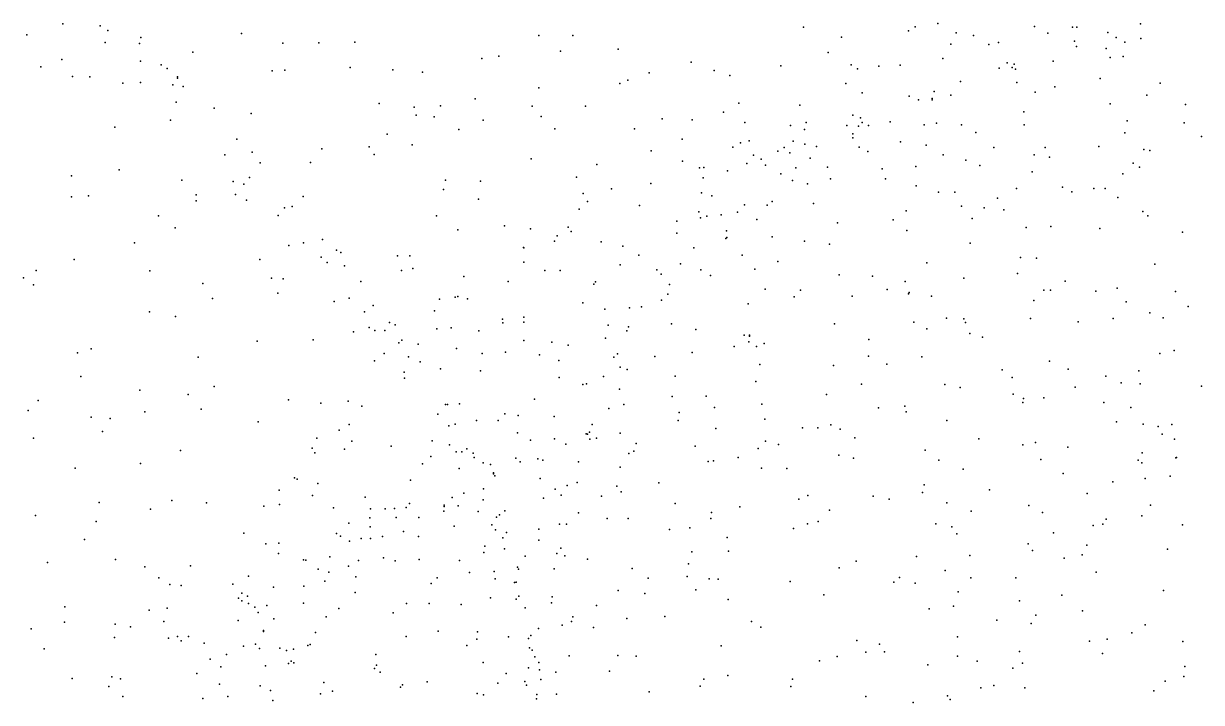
# Model space of a CAD drawing. Header units: metres. Extents: x -25 to 25, y -27.8 to 27.8.
# Drawn here: x -4.089 to -2.71, y -2.376 to -1.581 of the extents above; entities that cross this region are included whole.
import ezdxf

# ---------------------------------------------------------------- set-up
doc = ezdxf.new("R2010")
doc.units = ezdxf.units.M

msp = doc.modelspace()

# ---------------------------------------------------------------- linework, layer by layer
for p in [(-4.0433, -1.5811, -4.4807), (-3.9996, -1.5835, -26.7263), (-3.1761, -1.5852, 24.3632), (-3.0452, -1.5846, 28.3163), (-3.0189, -1.5809, -3.8772), (-2.9054, -1.5844, -4.2732), (-2.861, -1.5853, 24.0881), (-2.856, -1.5851, -3.428), (-2.7814, -1.5813, -3.1541), (-4.0856, -1.5943, 23.9674), (-3.9905, -1.589, -5.0493), (-3.952, -1.5971, -4.7793), (-3.8341, -1.5925, 28.0468), (-3.4861, -1.5949, 24.2146), (-3.446, -1.5948, -5.5785), (-3.1314, -1.5969, -9.5461), (-3.0531, -1.5894, -4.0621), (-2.9972, -1.5917, -4.1736), (-2.977, -1.595, 28.1544), (-2.8898, -1.5923, -3.4941), (-2.8197, -1.5915, -4.343), (-2.8099, -1.5973, -3.0329), (-2.7812, -1.5986, 24.0184), (-3.9936, -1.6032, -4.5489), (-3.9536, -1.6043, -4.9358), (-3.7858, -1.6037, 28.1162), (-3.7437, -1.6036, 28.2565), (-3.7016, -1.6026, -5.4906), (-3.4607, -1.6131, -26.9187), (-3.3929, -1.6108, -9.4698), (-3.0036, -1.6051, -9.5524), (-2.9592, -1.6056, -5.4842), (-2.9479, -1.6031, -3.6289), (-2.8586, -1.6014, -3.2045), (-2.8564, -1.6079, -3.1155), (-2.8217, -1.6101, 27.9718), (-2.7999, -1.6027, -9.5331), (-4.0443, -1.6231, 27.6985), (-3.9525, -1.6248, -9.0893), (-3.8912, -1.6144, -9.1438), (-3.5526, -1.622, 24.1606), (-3.5326, -1.6192, 28.5143), (-3.3077, -1.6262, 28.5102), (-3.1472, -1.6148, 28.4147), (-3.0129, -1.6218, -4.2633), (-2.9376, -1.6269, -3.3226), (-2.8838, -1.6248, -9.5361), (-2.817, -1.6208, -27.1191), (-2.8018, -1.6196, -2.889), (-4.0692, -1.6315, -4.3845), (-3.928, -1.6293, -5.2582), (-3.9212, -1.6334, 27.7972), (-3.7982, -1.6362, -5.4471), (-3.7832, -1.6354, 27.9174), (-3.707, -1.6326, 28.1598), (-3.657, -1.6352, -21.9866), (-3.6221, -1.6378, -5.5289), (-3.3567, -1.6385, -21.4001), (-3.2805, -1.6361, -5.5939), (-3.2025, -1.6306, -5.5809), (-3.1201, -1.6292, 28.2751), (-3.1129, -1.6339, -4.0784), (-3.0877, -1.6307, -3.8503), (-3.063, -1.6295, -3.7834), (-2.9471, -1.633, -4.3344), (-2.9316, -1.6326, -3.2186), (-2.9295, -1.6284, -3.4186), (-2.9278, -1.6342, -2.996), (-4.032, -1.643, -9.0378), (-4.0116, -1.6435, 23.977), (-3.9731, -1.6509, -4.4886), (-3.9522, -1.6499, -5.1509), (-3.9147, -1.6528, -4.6563), (-3.909, -1.645, -5.326), (-3.9089, -1.6435, -4.8664), (-3.9024, -1.6545, -4.9422), (-3.3913, -1.6511, 28.4656), (-3.3818, -1.6474, -5.6003), (-3.2624, -1.6417, 28.4227), (-3.1263, -1.6512, -3.9668), (-2.9924, -1.6489, 28.0392), (-2.9264, -1.6498, -2.9068), (-2.8816, -1.655, -2.7922), (-2.8287, -1.6452, -4.4188), (-2.7583, -1.6509, -2.7183), (-3.486, -1.6564, 28.404), (-3.1073, -1.6619, 28.105), (-3.0523, -1.6661, -3.6121), (-3.0255, -1.6687, -3.1114), (-3.0231, -1.6606, -5.531), (-3.0036, -1.6647, -3.2985), (-2.9047, -1.6612, -4.4), (-2.774, -1.6647, -23.4714), (-3.9108, -1.6732, -5.0559), (-3.8661, -1.68, -4.7512), (-3.6729, -1.6747, 27.9221), (-3.632, -1.6787, 28.0286), (-3.6012, -1.6773, 28.122), (-3.5605, -1.6692, 28.265), (-3.4937, -1.6778, 24.2026), (-3.4315, -1.6778, 28.3409), (-3.2518, -1.6743, 28.2286), (-3.1804, -1.6767, 28.145), (-3.0414, -1.6702, -2.9711), (-3.0253, -1.6703, -3.5066), (-2.8168, -1.6748, -9.5205), (-2.7287, -1.6757, 23.9735), (-3.9172, -1.694, -9.1417), (-3.8226, -1.6865, -9.2118), (-3.6294, -1.6884, -9.3527), (-3.6087, -1.6903, -22.2286), (-3.5513, -1.6941, -9.392), (-3.4833, -1.69, 28.1219), (-3.3416, -1.6926, -23.1562), (-3.3064, -1.6937, 28.1038), (-3.2697, -1.6848, -9.5122), (-3.1181, -1.6884, -3.7233), (-3.1095, -1.6914, -2.9833), (-3.0746, -1.6962, -2.8386), (-2.918, -1.6843, -2.7235), (-2.7972, -1.695, -2.5902), (-3.9826, -1.7023, -4.4138), (-3.5798, -1.7049, -5.5873), (-3.4674, -1.7042, 28.0096), (-3.3741, -1.7041, 24.2881), (-3.2448, -1.6967, -5.6089), (-3.1911, -1.7003, -3.9882), (-3.1749, -1.7049, 28.0069), (-3.1729, -1.6969, -4.1388), (-3.1252, -1.7002, -2.9077), (-3.1184, -1.71, -2.755), (-3.1116, -1.7011, -4.3031), (-3.1075, -1.6969, -3.1189), (-3.0998, -1.7005, -3.2002), (-3.0349, -1.6995, 27.9488), (-3.0205, -1.6975, -4.3883), (-2.9911, -1.6997, -2.7064), (-2.9742, -1.7086, -2.6313), (-2.9176, -1.6997, -9.5247), (-2.7998, -1.7088, -2.4985), (-2.7305, -1.6974, -2.5302), (-3.8395, -1.7165, 24.0206), (-3.6637, -1.7105, 27.8391), (-3.6343, -1.7232, -5.5454), (-3.3182, -1.7165, -5.616), (-3.2498, -1.7207, -3.0468), (-3.2398, -1.7184, -2.8959), (-3.1883, -1.7189, -2.7653), (-3.1743, -1.7223, -4.2093), (-3.1182, -1.7149, -5.585), (-3.0623, -1.7197, 24.2409), (-3.0323, -1.7235, -23.4302), (-2.7101, -1.7133, 27.826), (-3.8537, -1.7348, -4.5966), (-3.8215, -1.7315, -5.3966), (-3.7399, -1.7278, 27.7617), (-3.6848, -1.7254, -9.314), (-3.6788, -1.7344, 24.082), (-3.3546, -1.7301, 27.9577), (-3.2587, -1.7259, -2.8176), (-3.2346, -1.7352, 27.9389), (-3.2063, -1.7305, -3.215), (-3.1986, -1.7263, -3.8361), (-3.192, -1.7322, -2.6936), (-3.1608, -1.725, -9.5126), (-3.1107, -1.7258, -3.5533), (-3.1009, -1.7309, -2.6077), (-3.0126, -1.7346, -9.5166), (-2.953, -1.726, -2.5022), (-2.9061, -1.7347, -4.5011), (-2.8929, -1.7261, -2.4583), (-2.8881, -1.7373, 27.8542), (-2.8301, -1.7248, -2.4207), (-2.7775, -1.7284, -2.3615), (-2.7705, -1.7296, -4.558), (-3.8122, -1.7441, -4.7068), (-3.7533, -1.7436, -9.2526), (-3.4949, -1.7396, -22.8832), (-3.4181, -1.746, 27.8981), (-3.3176, -1.742, -2.919), (-3.2979, -1.75, -2.751), (-3.2929, -1.7495, -3.1127), (-3.2425, -1.7447, -4.0869), (-3.2258, -1.7397, -3.9069), (-3.2205, -1.747, -4.1555), (-3.1849, -1.7499, -3.7093), (-3.1683, -1.7386, -3.3555), (-3.1479, -1.7493, -3.4307), (-3.084, -1.751, -9.507), (-3.0447, -1.7484, -2.4844), (-2.9861, -1.7411, -5.5336), (-2.9696, -1.7473, -2.4266), (-2.79, -1.7445, 24.0099), (-2.7828, -1.7491, -9.4701), (-4.0333, -1.7595, 27.6355), (-3.9773, -1.7525, -9.1334), (-3.9041, -1.7645, -9.1625), (-3.8246, -1.7614, -5.0193), (-3.5952, -1.7645, 24.1085), (-3.4419, -1.761, 24.2221), (-3.2936, -1.7615, -3.2037), (-3.2649, -1.7533, 24.3115), (-3.2026, -1.757, -2.5884), (-3.189, -1.7649, -4.2931), (-3.1444, -1.7627, -2.5135), (-3.08, -1.7629, -4.4159), (-2.9085, -1.7548, -2.3471), (-2.8021, -1.7569, -2.2587), (-3.8437, -1.7659, -9.2042), (-3.8313, -1.7691, -5.1258), (-3.5977, -1.7753, -21.8268), (-3.5544, -1.7655, 27.8072), (-3.4007, -1.7746, -2.871), (-3.355, -1.7683, -3.0667), (-3.1715, -1.7687, -3.5839), (-3.0442, -1.7712, -2.3932), (-3.0179, -1.7785, 24.1937), (-2.999, -1.7783, -2.3289), (-2.9268, -1.7743, -5.5137), (-2.8727, -1.7725, 24.0692), (-2.8619, -1.778, -2.2227), (-2.8362, -1.7742, -4.5702), (-2.823, -1.774, -5.4777), (-4.0331, -1.7839, 23.977), (-4.0131, -1.7828, -4.271), (-3.8873, -1.7816, -4.4245), (-3.8872, -1.7888, -15.3582), (-3.8412, -1.7813, 27.6671), (-3.8281, -1.7877, -4.5032), (-3.762, -1.7836, -5.4206), (-3.5567, -1.7865, -9.3637), (-3.4342, -1.7802, -2.9785), (-3.4291, -1.7896, -2.8039), (-3.2953, -1.7792, -2.6133), (-3.2833, -1.7828, -3.3057), (-3.2126, -1.7895, -3.5153), (-3.1644, -1.7918, -26.9115), (-2.9489, -1.7857, 24.134), (-2.8079, -1.7847, -2.1574), (-3.9314, -1.8062, 23.9904), (-3.7911, -1.8058, -5.0711), (-3.7839, -1.7969, -4.9745), (-3.7748, -1.7953, -4.905), (-3.6058, -1.8062, 27.7186), (-3.4389, -1.7983, 27.7946), (-3.3679, -1.7942, -2.6765), (-3.2987, -1.8014, -9.4457), (-3.2893, -1.8067, -3.9349), (-3.2723, -1.8052, -3.7958), (-3.2534, -1.8021, -4.226), (-3.2452, -1.7935, -3.4106), (-3.2185, -1.7939, -2.4891), (-3.056, -1.8003, -4.4896), (-2.991, -1.795, -9.4818), (-2.9644, -1.7967, 27.8013), (-2.9414, -1.7991, -14.8857), (-2.7787, -1.801, -4.6221), (-2.7727, -1.8061, 27.7628), (-3.9118, -1.8202, -4.3385), (-3.526, -1.818, 24.1355), (-3.4515, -1.8195, -3.132), (-3.3243, -1.8125, 27.7825), (-3.2968, -1.8085, -4.0268), (-3.2307, -1.8104, 27.799), (-3.1362, -1.8146, 27.8031), (-3.0712, -1.8109, -5.588), (-2.9787, -1.8093, -2.2313), (-2.9154, -1.8199, -2.1507), (-2.8866, -1.8188, -9.4539), (-3.7393, -1.8338, -4.8506), (-3.5808, -1.8227, -22.416), (-3.4959, -1.8215, -2.8793), (-3.4644, -1.8298, -9.3981), (-3.448, -1.8247, -2.7111), (-3.3242, -1.8267, -5.634), (-3.267, -1.8328, -2.4482), (-3.2664, -1.8236, -3.5552), (-3.2657, -1.8316, -3.6585), (-3.2127, -1.8309, -2.3972), (-3.0551, -1.8234, -2.2637), (-2.8289, -1.8211, -2.0927), (-2.7323, -1.8255, 23.9711), (-3.9594, -1.8379, 27.6021), (-3.7786, -1.841, -4.5018), (-3.7614, -1.8379, -5.3084), (-3.7227, -1.8465, -4.7355), (-3.5039, -1.8433, -5.6219), (-3.5035, -1.8439, -2.7623), (-3.4678, -1.8358, 27.7148), (-3.4128, -1.8367, -3.2721), (-3.3875, -1.8417, -2.583), (-3.3043, -1.8439, -3.4486), (-3.1747, -1.8358, 24.2964), (-3.1458, -1.8395, -9.4546), (-2.9809, -1.8381, -4.564), (-4.0299, -1.8573, -4.1977), (-3.8128, -1.8575, -9.212), (-3.7409, -1.8546, -4.5925), (-3.7337, -1.8609, -5.3894), (-3.7177, -1.849, -26.5583), (-3.6515, -1.8529, 27.6598), (-3.637, -1.8531, -5.4993), (-3.5037, -1.8604, -3.1566), (-3.3689, -1.8524, -3.3593), (-3.248, -1.8522, -21.4329), (-3.206, -1.8597, -4.3903), (-3.0318, -1.8611, -2.1476), (-2.9219, -1.8549, -2.0891), (-2.9032, -1.8559, 27.7292), (-4.0747, -1.8702, 27.5553), (-3.9413, -1.8706, -4.2514), (-3.7135, -1.8649, -15.2224), (-3.6468, -1.8701, -9.2934), (-3.6336, -1.8681, 24.0781), (-3.4791, -1.8702, -3.24), (-3.4611, -1.8704, -2.613), (-3.3906, -1.8637, -5.6363), (-3.3476, -1.8693, -4.039), (-3.3426, -1.8745, -3.8847), (-3.32, -1.8625, -4.1648), (-3.2963, -1.8695, -26.761), (-3.2331, -1.8688, -2.328), (-3.1341, -1.8755, -2.217), (-2.9256, -1.8736, -9.4326), (-2.7647, -1.8628, -1.9881), (-4.0893, -1.8788, -9.129), (-4.0776, -1.8872, -4.1393), (-3.8794, -1.8855, -4.2902), (-3.7991, -1.8792, -4.4185), (-3.7855, -1.8799, 27.6148), (-3.6944, -1.8831, -4.7902), (-3.5739, -1.8772, -3.0135), (-3.5218, -1.8831, -9.3545), (-3.4217, -1.8861, -9.3922), (-3.4198, -1.8836, 24.1853), (-3.333, -1.8867, -2.4116), (-3.2849, -1.8762, -4.3118), (-3.0953, -1.8771, -5.6017), (-3.0571, -1.8831, -4.5654), (-2.9884, -1.8793, -5.5722), (-2.8697, -1.8828, -4.6595), (-3.8682, -1.903, -9.1899), (-3.7915, -1.8967, 24.0219), (-3.7081, -1.9026, -5.1884), (-3.5841, -1.9014, -5.5659), (-3.5808, -1.9007, -2.7733), (-3.3349, -1.8981, -3.689), (-3.2209, -1.8923, 27.6771), (-3.1869, -1.901, -5.6277), (-3.1794, -1.8933, -4.4617), (-3.119, -1.9003, -2.1518), (-3.0779, -1.8926, 27.6868), (-3.053, -1.8977, -9.4353), (-3.0524, -1.8962, -23.6949), (-3.0262, -1.9003, -2.0657), (-2.8946, -1.8933, -5.5196), (-2.887, -1.8935, 24.0736), (-2.8336, -1.8946, -1.9614), (-2.8089, -1.8908, -4.6953), (-2.7403, -1.8948, -9.3855), (-3.7257, -1.9066, -4.488), (-3.6799, -1.9114, -5.4216), (-3.6022, -1.9037, -2.903), (-3.5694, -1.9034, -3.1229), (-3.4345, -1.908, -3.3695), (-3.4088, -1.9154, -2.4467), (-3.3796, -1.9139, -3.4908), (-3.3659, -1.9128, -3.8297), (-3.3423, -1.905, 27.6464), (-3.2409, -1.9095, -2.2515), (-2.9063, -1.9054, -1.9845), (-2.7982, -1.907, -5.4626), (-2.7258, -1.9124, -4.7922), (-3.9419, -1.9188, 27.5563), (-3.9112, -1.9243, -26.3953), (-3.6902, -1.9187, -9.255), (-3.6081, -1.9175, 27.6033), (-3.5285, -1.9274, -3.2654), (-3.5034, -1.925, 27.6051), (-3.0468, -1.9307, -26.7666), (-3.0086, -1.926, -1.9707), (-2.9885, -1.9268, 27.646), (-2.9103, -1.9267, -1.9177), (-2.8545, -1.9303, -9.3933), (-2.8133, -1.9265, -1.8854), (-2.7707, -1.9197, -26.8388), (-2.755, -1.9257, 23.9798), (-3.703, -1.942, 27.5727), (-3.6847, -1.9371, -5.2569), (-3.678, -1.9404, -5.1007), (-3.6662, -1.9405, -5.0029), (-3.6609, -1.9312, -4.8551), (-3.6543, -1.9341, -4.7632), (-3.6053, -1.9388, -22.1453), (-3.5885, -1.9374, -22.647), (-3.5561, -1.941, -9.3149), (-3.5283, -1.9316, -2.6026), (-3.5034, -1.931, -5.6137), (-3.4046, -1.9345, -23.3915), (-3.383, -1.9409, -3.9123), (-3.3808, -1.9361, -4.1353), (-3.3306, -1.9327, -2.304), (-3.3022, -1.9394, -4.3451), (-3.1397, -1.9326, 27.6289), (-3.0317, -1.9385, -5.5927), (-2.9862, -1.9313, -9.4086), (-2.9813, -1.9441, -4.646), (-3.8159, -1.9531, -4.3005), (-3.7502, -1.9514, -4.4017), (-3.6498, -1.955, -3.0314), (-3.6464, -1.9518, -2.8717), (-3.6272, -1.9566, -2.7536), (-3.5036, -1.9521, -3.3369), (-3.4707, -1.9541, -2.4309), (-3.4516, -1.9577, 24.1458), (-3.4079, -1.9496, -2.3575), (-3.2454, -1.9459, 24.2309), (-3.2401, -1.9538, 27.6007), (-3.2393, -1.9471, -5.6441), (-3.2392, -1.946, -2.1139), (-3.2222, -1.9559, -4.4558), (-3.0995, -1.951, -1.9468), (-2.9664, -1.9485, 24.1224), (-4.0262, -1.9666, 23.9855), (-4.01, -1.9619, 27.5075), (-3.885, -1.972, -4.2209), (-3.667, -1.9676, -2.9396), (-3.6385, -1.9716, -4.9341), (-3.5824, -1.9616, -2.6519), (-3.5522, -1.9675, -5.5631), (-3.5249, -1.9658, -2.5371), (-3.485, -1.969, -9.3265), (-3.398, -1.9719, -3.9883), (-3.3939, -1.968, -9.3515), (-3.3501, -1.9712, 24.1782), (-3.3063, -1.9665, -2.1529), (-3.2574, -1.9593, -9.3883), (-3.2309, -1.9594, -2.0418), (-3.0999, -1.9707, 24.1875), (-3.0376, -1.9716, -1.8391), (-2.7589, -1.9675, -5.404), (-2.742, -1.9639, -4.8425), (-3.6785, -1.976, -4.4965), (-3.6249, -1.9774, -3.1574), (-3.6012, -1.9855, -22.8815), (-3.4624, -1.9759, -3.431), (-3.3908, -1.9834, -3.6019), (-3.2272, -1.9806, -1.9373), (-3.141, -1.9814, -1.8766), (-3.0783, -1.9799, -9.3772), (-2.888, -1.9764, 27.5782), (-2.8662, -1.9857, -5.5051), (-4.0221, -1.9945, -9.1554), (-3.6436, -1.9893, -5.3683), (-3.6434, -1.9966, -5.1351), (-3.5544, -1.9877, -23.2243), (-3.4622, -1.9955, -2.3), (-3.4104, -1.9945, -4.0824), (-3.3826, -1.9864, -4.2258), (-3.3262, -1.994, -2.0743), (-2.9435, -1.9867, -1.7758), (-2.9317, -1.9956, -5.5512), (-2.8222, -1.9939, -4.7905), (-2.7833, -1.9877, -9.3242), (-3.953, -2.0105, -15.5416), (-3.8663, -2.0061, -9.1865), (-3.4346, -2.0038, 27.5426), (-3.4303, -2.0032, -5.6293), (-3.3914, -2.0092, -3.7308), (-3.2318, -2.0002, -1.8598), (-3.1081, -2.0035, -5.617), (-3.0107, -2.0038, -1.7379), (-2.9928, -2.0072, 27.5528), (-2.858, -2.0071, -9.3264), (-2.804, -2.0018, -23.9573), (-2.782, -2.0029, 24.0101), (-2.7102, -2.0059, -1.7028), (-4.0722, -2.0226, -4.0476), (-3.8965, -2.0156, 27.4849), (-3.7791, -2.022, -9.1923), (-3.7412, -2.0258, -4.3342), (-3.7094, -2.0233, -2.8766), (-3.5952, -2.0271, -4.6731), (-3.593, -2.0274, -4.7562), (-3.5788, -2.0264, -5.4301), (-3.4909, -2.0209, 24.1047), (-3.3866, -2.0273, -4.2889), (-3.3298, -2.0179, -1.9312), (-3.29, -2.0174, -9.3413), (-3.2247, -2.0268, -1.7268), (-3.1493, -2.0155, -1.7503), (-2.9304, -2.0153, -9.3393), (-2.9193, -2.025, 24.0802), (-2.9186, -2.0203, -1.6954), (-2.8945, -2.0196, -4.7336), (-2.8245, -2.0251, 27.5128), (-4.0839, -2.0345, -9.1658), (-3.9474, -2.0358, 23.9896), (-3.8812, -2.0327, -4.183), (-3.6932, -2.0291, -3.0934), (-3.6041, -2.0386, -2.5435), (-3.5259, -2.0382, -5.5475), (-3.5101, -2.04, -15.1049), (-3.4041, -2.0318, -2.0763), (-3.3218, -2.0365, -1.8246), (-3.2804, -2.0308, 24.1739), (-3.0883, -2.0313, 27.525), (-3.0574, -2.0294, -4.6403), (-3.0559, -2.0357, -9.3365), (-2.7929, -2.0306, -4.8626), (-4.01, -2.0422, 27.4323), (-3.9878, -2.0437, -4.0969), (-3.8147, -2.0477, -4.2349), (-3.708, -2.0508, -9.2089), (-3.5915, -2.0521, -3.338), (-3.5841, -2.0504, -26.3437), (-3.5588, -2.0462, -2.4126), (-3.5336, -2.046, -2.3388), (-3.4681, -2.0413, -3.5122), (-3.4236, -2.0509, -4.1388), (-3.323, -2.0462, -1.7456), (-3.2215, -2.0446, 27.5117), (-3.1773, -2.0545, -9.3227), (-3.1593, -2.0545, -5.6326), (-3.1442, -2.0512, -1.6293), (-3.0081, -2.0461, -5.5911), (-2.8096, -2.0476, -9.2811), (-2.7782, -2.0505, -5.3779), (-2.7606, -2.0532, -5.2836), (-2.7446, -2.0509, -4.939), (-4.0776, -2.0667, 24.0044), (-3.997, -2.0591, -9.1728), (-3.746, -2.0666, -2.9291), (-3.7199, -2.0575, -2.7589), (-3.511, -2.0606, -2.2165), (-3.4677, -2.0675, -1.9758), (-3.4306, -2.0618, -4.0207), (-3.429, -2.0619, -3.9295), (-3.4266, -2.0596, -1.9126), (-3.4264, -2.0679, -3.8375), (-3.4186, -2.0669, -4.2364), (-3.3909, -2.0607, -1.7629), (-3.2786, -2.0555, -1.6614), (-3.1332, -2.0563, -4.5893), (-3.1158, -2.0662, -23.9181), (-2.9708, -2.0675, -4.7081), (-2.756, -2.0622, -5.0252), (-2.7417, -2.068, -1.6289), (-3.9054, -2.0812, 27.4216), (-3.7512, -2.0783, -2.8579), (-3.7134, -2.0798, -3.1535), (-3.7049, -2.0701, -2.6905), (-3.6588, -2.0762, -2.5693), (-3.6107, -2.07, -9.2222), (-3.5905, -2.0746, -5.1432), (-3.5704, -2.0793, -4.9634), (-3.4956, -2.0689, 27.4836), (-3.4543, -2.0737, -1.7932), (-3.3748, -2.082, 27.4796), (-3.372, -2.0728, -9.2851), (-3.303, -2.076, -5.6528), (-3.2292, -2.0789, -5.6503), (-3.2207, -2.0701, -1.5926), (-3.2053, -2.0741, -14.9705), (-3.0334, -2.0806, 27.4764), (-2.9191, -2.0745, -5.5374), (-2.9043, -2.0717, -14.9702), (-2.8664, -2.0772, -1.6151), (-3.7484, -2.0841, -3.0516), (-3.6125, -2.0882, -4.4563), (-3.5826, -2.0827, -5.2196), (-3.576, -2.0828, -3.4021), (-3.5627, -2.0842, -4.893), (-3.5617, -2.0894, -4.5782), (-3.551, -2.0956, -4.6658), (-3.5127, -2.0902, -2.0328), (-3.508, -2.0946, -1.8617), (-3.4872, -2.0909, -5.5857), (-3.4814, -2.0924, -1.6488), (-3.4397, -2.0946, -3.7203), (-3.3804, -2.0845, -1.6423), (-3.2875, -2.0939, -4.4722), (-3.2816, -2.0931, -1.5515), (-3.2527, -2.0895, -9.3008), (-3.1348, -2.0865, -1.5606), (-3.1176, -2.0902, -26.5448), (-3.0176, -2.0926, -21.4718), (-2.8982, -2.0916, 27.4481), (-2.7841, -2.0924, -5.228), (-2.7798, -2.0957, -5.1072), (-2.7796, -2.0838, -21.4423), (-2.7401, -2.0898, 27.3844), (-2.7392, -2.0894, 23.9976), (-4.0289, -2.1019, -4.0211), (-3.9525, -2.0966, -26.1088), (-3.6221, -2.0968, -2.4382), (-3.5794, -2.1022, -2.2893), (-3.5424, -2.0976, -3.4733), (-3.5391, -2.1075, -2.1275), (-3.539, -2.1086, -4.7357), (-3.3908, -2.1007, -1.5478), (-3.2251, -2.1018, -4.5333), (-3.1956, -2.1022, -1.5175), (-2.9891, -2.103, -9.2767), (-2.8722, -2.1081, -5.4658), (-3.772, -2.1133, 24.0129), (-3.769, -2.1147, -4.2324), (-3.7447, -2.1199, 27.4304), (-3.6361, -2.116, 24.0514), (-3.5376, -2.111, -1.7236), (-3.4843, -2.1139, -1.5015), (-3.4529, -2.1221, -3.9848), (-3.4412, -2.1188, -9.2382), (-3.3946, -2.1231, -5.6148), (-3.3453, -2.1189, -1.4715), (-3.0348, -2.1214, -5.6077), (-2.8138, -2.1179, -4.9544), (-2.7759, -2.1141, -9.2162), (-2.7466, -2.1112, -1.5711), (-3.7901, -2.1277, -2.9224), (-3.7509, -2.134, -2.6934), (-3.6892, -2.136, -2.5212), (-3.5876, -2.1364, -23.5057), (-3.5739, -2.1311, -1.8131), (-3.5506, -2.1262, -5.2891), (-3.4803, -2.1371, 24.0896), (-3.467, -2.1265, -3.6262), (-3.4597, -2.1337, -1.3874), (-3.4126, -2.1348, -4.3265), (-3.3897, -2.1296, -1.4148), (-3.171, -2.1339, -4.5895), (-3.0946, -2.1348, -4.6531), (-3.0369, -2.1304, -4.7002), (-2.9581, -2.1274, -5.5649), (-2.8438, -2.1314, 27.3605), (-4.0009, -2.142, 27.343), (-3.9408, -2.15, -9.1896), (-3.9155, -2.1397, -4.0882), (-3.875, -2.1425, 23.9976), (-3.8078, -2.1465, -9.1891), (-3.7896, -2.1446, -2.8127), (-3.7265, -2.1485, -9.1926), (-3.6831, -2.1497, -1.456), (-3.6658, -2.1496, -3.3265), (-3.655, -2.149, -1.655), (-3.6412, -2.148, -1.7412), (-3.6375, -2.1434, -1.5863), (-3.5968, -2.1453, -1.9114), (-3.5967, -2.1468, -9.1994), (-3.5804, -2.1461, -2.017), (-3.5513, -2.1391, -1.4275), (-3.3263, -2.1434, -1.361), (-3.2506, -2.147, -1.3769), (-3.1816, -2.1381, 24.154), (-3.1455, -2.1511, -5.6359), (-3.0756, -2.1381, -1.4623), (-3.0083, -2.1424, 27.4096), (-2.9123, -2.1457, -1.4999), (-2.7698, -2.1453, 27.3074), (-4.0752, -2.1575, -9.1891), (-4.0044, -2.1644, 24.0039), (-3.684, -2.1602, -1.3274), (-3.6531, -2.1597, -2.3739), (-3.6265, -2.1595, -1.2852), (-3.5973, -2.1524, -2.1749), (-3.5568, -2.1526, -1.3194), (-3.5354, -2.1594, -5.3625), (-3.5322, -2.1566, -4.9572), (-3.5259, -2.1519, -4.7925), (-3.4395, -2.1541, -4.2594), (-3.4061, -2.1608, -1.2787), (-3.3814, -2.1607, 24.1092), (-3.2846, -2.1607, 27.4351), (-3.2837, -2.1537, -4.5099), (-3.1589, -2.1643, -9.2376), (-2.9798, -2.1521, -4.7571), (-2.8964, -2.1538, -9.2075), (-2.8216, -2.1615, -5.2793), (-2.7799, -2.1578, 24.0248), (-3.8313, -2.1782, 27.3715), (-3.7229, -2.1785, -1.6599), (-3.7084, -2.1662, -23.1909), (-3.6835, -2.1708, -2.4376), (-3.6444, -2.176, -4.3347), (-3.5851, -2.1699, 27.4276), (-3.5411, -2.1684, -5.1848), (-3.5368, -2.1742, -5.084), (-3.5238, -2.1773, -9.1928), (-3.4861, -2.1733, 27.4309), (-3.4618, -2.1674, -3.7137), (-3.4535, -2.1673, -4.1462), (-3.3331, -2.1738, -9.2137), (-3.309, -2.1718, -5.6392), (-3.1879, -2.1725, -1.3262), (-3.1715, -2.167, 27.4239), (-3.0212, -2.1671, 24.1072), (-3.0024, -2.1707, -9.2185), (-2.9964, -2.1789, -1.4144), (-2.8833, -2.1775, -5.4398), (-2.8367, -2.1692, -26.5353), (-2.8255, -2.1676, -5.3651), (-2.7324, -2.1683, -1.4989), (-4.0178, -2.1854, -15.7906), (-3.8058, -2.1906, -4.1504), (-3.7905, -2.1898, -1.4941), (-3.7182, -2.1814, -1.738), (-3.7076, -2.1875, -1.8249), (-3.6939, -2.1841, 24.0311), (-3.6832, -2.1841, -22.6931), (-3.6691, -2.182, 27.4053), (-3.627, -2.182, -2.1007), (-3.5282, -2.1834, -4.5338), (-3.486, -2.1863, -1.1961), (-3.2655, -2.1831, -1.2673), (-2.9131, -2.1905, 24.0696), (-2.8442, -2.1922, -5.1081), (-3.7907, -2.2017, -1.276), (-3.7307, -2.2057, -22.9698), (-3.5504, -2.2006, -23.707), (-3.549, -2.1932, -21.9093), (-3.5261, -2.1964, -5.2809), (-3.502, -2.2048, -5.4179), (-3.4647, -2.2017, -5.5307), (-3.4603, -2.1955, -3.9359), (-3.4554, -2.2047, -9.1842), (-3.307, -2.2001, -26.3592), (-3.2639, -2.1992, -21.5202), (-3.0438, -2.2053, -1.3488), (-2.9811, -2.2041, -5.5863), (-2.9079, -2.1983, -4.873), (-2.8499, -2.2035, 27.3096), (-2.7498, -2.1966, -9.1854), (-4.0613, -2.2125, -3.9008), (-3.9816, -2.2088, -9.1878), (-3.9474, -2.2175, -3.9969), (-3.8937, -2.2165, -4.0647), (-3.7614, -2.2092, -3.2212), (-3.7587, -2.2097, -2.617), (-3.7444, -2.2204, 27.371), (-3.7087, -2.2166, -1.148), (-3.6973, -2.21, -1.9824), (-3.6679, -2.2068, -2.2353), (-3.6542, -2.2106, -3.3806), (-3.6262, -2.2087, -4.2574), (-3.5788, -2.2101, -1.1427), (-3.5111, -2.218, -4.6924), (-3.5098, -2.2202, -4.7666), (-3.468, -2.2199, -3.7843), (-3.4291, -2.2084, -4.3299), (-3.3766, -2.2195, -5.614), (-3.3106, -2.214, 24.1053), (-3.1341, -2.2186, -4.6352), (-3.1143, -2.2109, -9.1914), (-2.8709, -2.2073, -4.9631), (-3.931, -2.2302, 24.0043), (-3.8261, -2.2285, 24.0005), (-3.7366, -2.2341, -2.4535), (-3.7319, -2.2238, -4.2004), (-3.7002, -2.2291, -2.3675), (-3.6051, -2.2302, -1.0809), (-3.5672, -2.2242, -26.1631), (-3.5384, -2.2228, -3.5755), (-3.5372, -2.2316, -4.1589), (-3.3578, -2.2308, -1.1721), (-3.3124, -2.2288, -9.1696), (-3.2864, -2.2315, -1.1851), (-3.2761, -2.2319, -23.9716), (-3.0636, -2.2299, -4.6959), (-3.0102, -2.2217, -4.744), (-2.9802, -2.2305, 27.3513), (-2.9276, -2.2303, -5.4622), (-2.8334, -2.2238, -1.4185), (-3.9181, -2.2383, 27.2862), (-3.9048, -2.2395, -1.339), (-3.8442, -2.2379, -1.6022), (-3.7968, -2.2413, -1.8136), (-3.7611, -2.2401, -2.5411), (-3.7009, -2.2475, -9.1702), (-3.6119, -2.2369, 24.0486), (-3.5144, -2.2358, -5.0005), (-3.5125, -2.2353, -4.9135), (-3.3931, -2.2451, 24.0934), (-3.3023, -2.2444, -5.6384), (-3.1915, -2.2345, -9.1724), (-3.0704, -2.2356, 27.3627), (-3.0454, -2.2366, -15.0281), (-2.9951, -2.2469, -1.3011), (-2.7545, -2.2454, -1.416), (-3.8378, -2.2542, -1.7268), (-3.8338, -2.2485, 27.3087), (-3.8336, -2.2573, -2.9728), (-3.827, -2.2517, -2.7891), (-3.8261, -2.2603, -3.0538), (-3.7617, -2.2602, -1.0808), (-3.641, -2.2606, -3.4304), (-3.6142, -2.2604, -9.1568), (-3.5769, -2.2617, -4.2823), (-3.5425, -2.2538, -1.0461), (-3.5124, -2.2554, -5.0876), (-3.5094, -2.2518, -9.1544), (-3.471, -2.2596, -3.991), (-3.4704, -2.2526, -4.0785), (-3.3617, -2.2487, 27.4022), (-3.2643, -2.2557, -4.5374), (-3.1523, -2.2501, -1.2108), (-2.923, -2.2574, -1.3301), (-2.8737, -2.2505, -5.2713), (-4.0411, -2.2645, -25.7098), (-3.9422, -2.2683, -1.3991), (-3.921, -2.266, -1.5524), (-3.8186, -2.2647, -1.1266), (-3.8144, -2.2711, -3.1297), (-3.8044, -2.2628, -9.1716), (-3.7202, -2.2662, -2.1647), (-3.6566, -2.2712, -1.0221), (-3.5019, -2.2654, -5.2851), (-3.4184, -2.2628, -1.0561), (-3.3383, -2.2755, -15.1195), (-3.0289, -2.2666, -5.6144), (-3.0005, -2.2637, -9.1283), (-2.904, -2.2741, -5.0419), (-2.8492, -2.2692, -15.1075), (-4.0412, -2.2825, 27.1384), (-3.9821, -2.2848, -3.9056), (-3.9641, -2.2876, -1.4807), (-3.9249, -2.2814, -1.2184), (-3.838, -2.2802, -2.8538), (-3.7962, -2.2785, -3.2067), (-3.7349, -2.2759, -2.2347), (-3.4587, -2.286, -5.4532), (-3.4477, -2.2814, -4.3082), (-3.4463, -2.2761, 27.3904), (-3.4221, -2.2885, -4.3776), (-3.3831, -2.278, -9.1355), (-3.237, -2.2816, 27.3838), (-3.2261, -2.2881, -1.1124), (-2.9495, -2.2798, -5.5219), (-2.9096, -2.2838, -9.1087), (-2.7758, -2.2854, -9.122), (-4.0804, -2.2902, 24.047), (-3.9827, -2.3004, -1.324), (-3.9194, -2.3009, 27.1973), (-3.9089, -2.2991, -1.7113), (-3.8961, -2.299, -1.1158), (-3.8085, -2.2919, -4.0849), (-3.8084, -2.2932, -2.6411), (-3.7476, -2.2943, -25.8693), (-3.6412, -2.2991, 27.3395), (-3.6039, -2.293, -3.5117), (-3.5585, -2.3022, -4.1344), (-3.5576, -2.2936, 27.3599), (-3.5214, -2.2996, -4.3053), (-3.4981, -2.3015, -4.9333), (-3.4955, -2.2979, -4.6156), (-3.4864, -2.2897, -5.3742), (-2.9959, -2.2997, -4.8353), (-2.8205, -2.3024, 27.2315), (-2.7917, -2.2949, -21.4879), (-4.065, -2.3135, -3.7564), (-3.9049, -2.3042, -3.9841), (-3.8777, -2.3071, 24.0065), (-3.8318, -2.3104, -2.7247), (-3.8176, -2.3082, -1.9418), (-3.8132, -2.313, -23.3372), (-3.7893, -2.3127, -2.0586), (-3.7815, -2.3157, -1.0139), (-3.7734, -2.314, -23.5888), (-3.7566, -2.3095, -2.3629), (-3.7538, -2.3084, -4.1297), (-3.5703, -2.3096, -0.975), (-3.4967, -2.3123, -5.191), (-3.4936, -2.3151, -23.9273), (-3.2725, -2.31, 24.0881), (-3.1138, -2.3037, -5.6352), (-3.0869, -2.308, -4.6976), (-3.0812, -2.317, -9.0889), (-2.9231, -2.3166, 27.2723), (-2.841, -2.3044, -9.0989), (-2.7319, -2.3048, -1.3545), (-3.8709, -2.3258, -9.1805), (-3.8518, -2.3201, -3.0202), (-3.7789, -2.3306, -15.633), (-3.7759, -2.328, -2.1876), (-3.773, -2.3301, -2.2927), (-3.677, -2.3201, -4.2026), (-3.5513, -2.3297, 24.0531), (-3.4908, -2.323, -4.3945), (-3.486, -2.3294, -4.6936), (-3.4504, -2.3218, -0.969), (-3.3935, -2.3213, -5.5197), (-3.3719, -2.3221, -1.0018), (-3.1574, -2.3278, -9.0864), (-3.1367, -2.3226, 27.3477), (-3.1032, -2.3176, -1.1476), (-2.9958, -2.3222, 24.0751), (-2.9728, -2.328, -4.899), (-2.9196, -2.3305, -5.186), (-2.826, -2.3191, -1.3159), (-3.8865, -2.3424, -1.8518), (-3.8585, -2.3345, -2.9369), (-3.8061, -2.3336, -2.5122), (-3.6782, -2.3368, -0.936), (-3.6761, -2.3328, -22.3296), (-3.6718, -2.3411, 24.0302), (-3.5241, -2.3424, -3.7196), (-3.4981, -2.3359, -3.9118), (-3.4852, -2.3382, -4.7792), (-3.4661, -2.3411, 24.0646), (-3.4031, -2.3396, -4.444), (-3.0305, -2.3322, -1.1744), (-2.9309, -2.3361, -1.2345), (-2.7294, -2.3343, 24.0258), (-4.0325, -2.3483, -1.4991), (-3.9893, -2.3577, -1.1659), (-3.9858, -2.3464, -1.6289), (-3.9759, -2.3489, 24.0321), (-3.8597, -2.355, -2.8655), (-3.8124, -2.3569, -25.5749), (-3.7377, -2.353, 27.253), (-3.6454, -2.3559, -3.4692), (-3.6168, -2.3524, -4.1485), (-3.5339, -2.3539, -0.924), (-3.5022, -2.3519, -3.8288), (-3.5005, -2.3562, -3.9921), (-3.4835, -2.3494, 27.3437), (-3.2971, -2.3574, -5.6115), (-3.2927, -2.3491, -4.538), (-3.2645, -2.345, -1.0208), (-3.1907, -2.3578, -4.6075), (-3.1889, -2.3492, 24.0855), (-2.9533, -2.3565, -4.9995), (-2.7527, -2.3513, -1.3013), (-2.7308, -2.346, -26.4177), (-3.973, -2.3696, -1.7154), (-3.8792, -2.3717, 27.1546), (-3.85, -2.3693, -3.0745), (-3.8002, -2.3624, -4.0425), (-3.7416, -2.3661, -23.8534), (-3.7274, -2.3631, -3.3472), (-3.6479, -2.3586, -9.1367), (-3.5583, -2.366, -3.6157), (-3.5507, -2.3676, -9.1174), (-3.4886, -2.372, -5.1298), (-3.4884, -2.3671, -4.3273), (-3.4651, -2.3668, -5.364), (-3.3569, -2.3638, -4.5075), (-3.1031, -2.3694, 24.0744), (-3.0076, -2.3687, -9.0659), (-2.9686, -2.3592, -5.5834), (-2.9167, -2.3591, -5.2821), (-2.7659, -2.3627, -9.0952), (-3.7976, -2.3743, -3.2496), (-3.0475, -2.3764, 27.2922), (-3.0042, -2.3729, -4.8375)]:
    msp.add_point(p)

doc.saveas('drawing.dxf')
